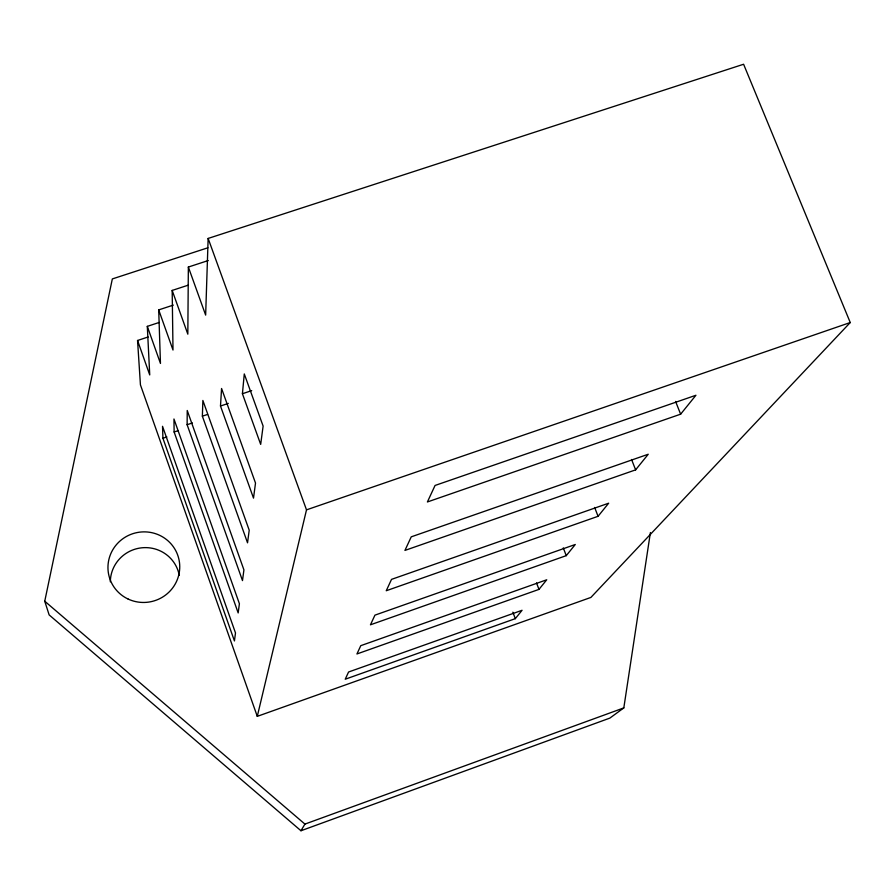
<?xml version="1.0" encoding="UTF-8"?>
<svg xmlns="http://www.w3.org/2000/svg" width="895" height="895" viewBox="0 0 895 895"><rect width="100%" height="100%" fill="white"/><g stroke="black" fill="none" stroke-linecap="round" stroke-linejoin="round"><path stroke-width="1.34" d="M187.122 424.711L187.234 410.492L243.921 569.891L242.489 580.598L187.122 424.711L192.391 422.943M208.244 260.546L188.353 267.046L187.827 334.171L172.176 290.428L188.084 285.214M202.371 416.175L202.874 400.468L249.213 530.209L247.535 542.817L202.371 416.175L207.562 414.43M148.134 336.979L137.55 340.48L140.437 384.884L257.279 716.358L590.89 597.435L850.25 322.536L743.6 64.25L208.143 238.439L205.649 315.096L188.353 267.046M220.494 406.028L221.568 388.497L255.511 483.054L253.509 498.112L220.494 406.028L228.303 403.399M242.422 393.744L244.279 373.942L263.119 426.087L260.68 444.39L242.422 393.744L251.696 390.623M207.853 247.792L112.334 278.927L44.75 601.216L49.136 614.899L300.966 830.75L609.853 718.103L623.815 707.9L650.396 532.559M257.279 716.358L306.504 509.859L208.143 238.439M300.966 830.75L304.926 824.094L623.815 707.9M515.307 618.658L522.065 610.289L348.569 672.011L345.235 679.215L515.307 618.658L512.857 612.158M538.969 589.391L546.733 579.781L360.786 645.664L356.937 653.965L538.969 589.391L536.53 582.936M566.255 555.65L575.272 544.496L374.938 615.145L370.463 624.799L566.255 555.65L563.291 547.885M598.061 516.303L608.656 503.203L391.529 579.367L386.26 590.734L598.061 516.303L594.638 507.431M635.618 469.864L648.237 454.246L411.241 536.843L404.943 550.414L635.618 469.864L631.557 459.471M680.625 414.184L695.93 395.266L435.059 485.459L427.407 501.961L680.625 414.184L675.58 401.441M306.504 509.859L850.25 322.536M174.133 431.994L173.954 418.994L239.401 603.733L238.171 612.941L174.133 431.994L178.06 430.674M162.924 438.27L162.532 426.311L235.497 632.944L234.434 640.943L162.924 438.27L166.862 436.939M137.55 340.48L149.733 374.938L147.306 326.362L159.254 322.435M147.306 326.362L160.462 363.448L158.706 309.894L173.294 305.106M44.75 601.216L304.926 824.094M158.706 309.894L173.003 350.034L172.176 290.428M110.32 581.817A34.804 34.178 -16.7 0 1 142.115 547.774A34.804 34.178 -16.7 0 1 179.257 575.328M128.119 599.046A35.945 35.252 -15.1 0 0 179.66 564.376A35.945 35.252 -15.1 0 0 123.778 538.096A35.945 35.252 -15.1 0 0 128.119 599.046"/></g></svg>
